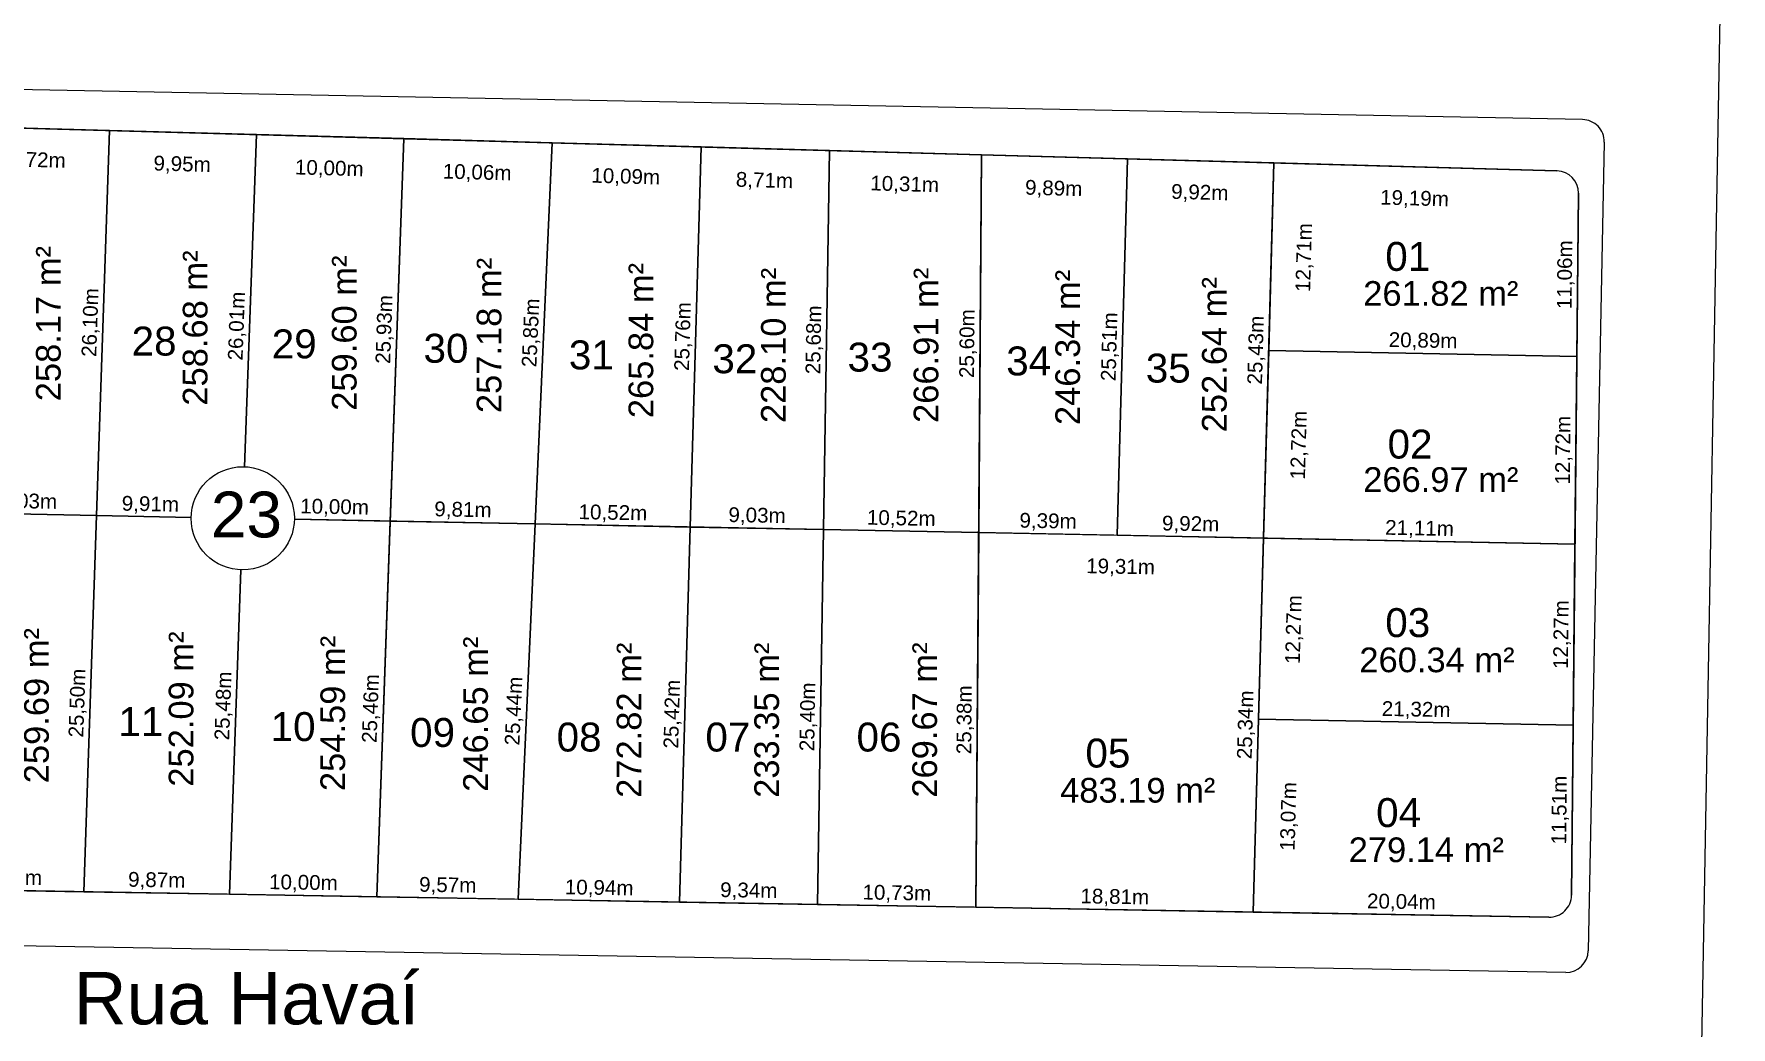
# Model space of a CAD drawing. Header units: metres. Extents: x 3808 to 8215, y 2374 to 6187.
# Drawn here: x 5308.2 to 5423.2, y 5233.5 to 5300.8 of the extents above; entities that cross this region are included whole.
import ezdxf
from ezdxf.enums import TextEntityAlignment as Align

# ---------------------------------------------------------------- set-up
doc = ezdxf.new("R2010")
doc.units = ezdxf.units.M
doc.linetypes.add('CONTINUO', pattern=[0])
for name, color, linetype in [('Areas Lotes', 1, 'Continuous'), ('Calçada', 8, 'Continuous'), ('COTAS', 7, 'Continuous'), ('Lote', 7, 'Continuous'), ('Nome das Ruas', 7, 'Continuous'), ('Nº Lote', 7, 'Continuous'), ('Nº. quadra', 7, 'Continuous'), ('q', 9, 'CONTINUO'), ('quadras', 7, 'Continuous')]:
    doc.layers.add(name, color=color, linetype=linetype)
doc.styles.add('Arial', font='arial.ttf')
doc.dimstyles.new('Copy(2) of ISO-25', dxfattribs={"dimtxt": 1, "dimasz": 2.5, "dimexe": 1.25, "dimexo": 0.625, "dimgap": 0.2, "dimtad": 1, "dimtoh": 1, "dimlfac": 1, "dimzin": 1, "dimtxsty": 'Arial', "dimblk": 'NONE', "dimcen": 0, "dimse1": 1, "dimse2": 1, "dimsd1": 1, "dimsd2": 1, "dimclrt": 256, "dimaunit": 1, "dimadec": 3, "dimazin": 0, "dimtfac": 1, "dimtmove": 0, "dimatfit": 3, "dimldrblk": 'NONE', "dimfxl": 1, "dimtolj": 1, "dimtzin": 0, "dimarcsym": 0})

# ---------------------------------------------------------------- blocks, each defined once
blk = doc.blocks.new('*D5734')
at = {"layer": 'Defpoints', "color": 0, "linetype": 'Continuous', "transparency": 16777216}
for p in [(5390.87, 5241.31), (5390.87, 5241.31), (5410.91, 5240.96)]:
    blk.add_point(p, dxfattribs=at)
at = {"layer": 'COTAS', "linetype": 'Continuous', "lineweight": 5, "transparency": 16777216, "insert": (5400.91, 5241.93), "char_height": 1, "attachment_point": 5, "rotation": 359.0036, "style": 'Arial'}
blk.add_mtext('\\A1;20,04m', dxfattribs=at)
blk = doc.blocks.new('_None')
blk = doc.blocks.new('*D5735')
at = {"layer": 'Defpoints', "color": 0, "linetype": 'Continuous', "transparency": 16777216}
for p in [(5372.07, 5241.64), (5372.07, 5241.64), (5390.87, 5241.31)]:
    blk.add_point(p, dxfattribs=at)
at = {"layer": 'COTAS', "linetype": 'Continuous', "lineweight": 5, "transparency": 16777216, "insert": (5381.49, 5242.27), "char_height": 1, "attachment_point": 5, "rotation": 359.0036, "style": 'Arial'}
blk.add_mtext('\\A1;18,81m', dxfattribs=at)
blk = doc.blocks.new('*D5736')
at = {"layer": 'Defpoints', "color": 0, "linetype": 'Continuous', "transparency": 16777216}
for p in [(5361.34, 5241.82), (5361.34, 5241.82), (5372.07, 5241.64)]:
    blk.add_point(p, dxfattribs=at)
at = {"layer": 'COTAS', "linetype": 'Continuous', "lineweight": 5, "transparency": 16777216, "insert": (5366.72, 5242.53), "char_height": 1, "attachment_point": 5, "rotation": 359.0036, "style": 'Arial'}
blk.add_mtext('\\A1;10,73m', dxfattribs=at)
blk = doc.blocks.new('*D5737')
at = {"layer": 'Defpoints', "color": 0, "linetype": 'Continuous', "transparency": 16777216}
for p in [(5352, 5241.98), (5352, 5241.98), (5361.34, 5241.82)]:
    blk.add_point(p, dxfattribs=at)
at = {"layer": 'COTAS', "linetype": 'Continuous', "lineweight": 5, "transparency": 16777216, "insert": (5356.69, 5242.7), "char_height": 1, "attachment_point": 5, "rotation": 359.0036, "style": 'Arial'}
blk.add_mtext('\\A1;9,34m', dxfattribs=at)
blk = doc.blocks.new('*D5738')
at = {"layer": 'Defpoints', "color": 0, "linetype": 'Continuous', "transparency": 16777216}
for p in [(5341.06, 5242.17), (5341.06, 5242.17), (5352, 5241.98)]:
    blk.add_point(p, dxfattribs=at)
at = {"layer": 'COTAS', "linetype": 'Continuous', "lineweight": 5, "transparency": 16777216, "insert": (5346.55, 5242.88), "char_height": 1, "attachment_point": 5, "rotation": 359.0036, "style": 'Arial'}
blk.add_mtext('\\A1;10,94m', dxfattribs=at)
blk = doc.blocks.new('*D5739')
at = {"layer": 'Defpoints', "color": 0, "linetype": 'Continuous', "transparency": 16777216}
for p in [(5331.49, 5242.34), (5331.49, 5242.17), (5341.06, 5242.17)]:
    blk.add_point(p, dxfattribs=at)
at = {"layer": 'COTAS', "linetype": 'Continuous', "lineweight": 5, "transparency": 16777216, "insert": (5336.29, 5243.06), "char_height": 1, "attachment_point": 5, "rotation": 359.0036, "style": 'Arial'}
blk.add_mtext('\\A1;9,57m', dxfattribs=at)
blk = doc.blocks.new('*D5740')
at = {"layer": 'Defpoints', "color": 0, "linetype": 'Continuous', "transparency": 16777216}
for p in [(5321.5, 5242.51), (5321.5, 5242.51), (5331.49, 5242.17)]:
    blk.add_point(p, dxfattribs=at)
at = {"layer": 'COTAS', "linetype": 'Continuous', "lineweight": 5, "transparency": 16777216, "insert": (5326.51, 5243.23), "char_height": 1, "attachment_point": 5, "rotation": 359.0036, "style": 'Arial'}
blk.add_mtext('\\A1;10,00m', dxfattribs=at)
blk = doc.blocks.new('*D5741')
at = {"layer": 'Defpoints', "color": 0, "linetype": 'Continuous', "transparency": 16777216}
for p in [(5311.62, 5242.69), (5311.62, 5242.69), (5321.5, 5242.51)]:
    blk.add_point(p, dxfattribs=at)
at = {"layer": 'COTAS', "linetype": 'Continuous', "lineweight": 5, "transparency": 16777216, "insert": (5316.57, 5243.4), "char_height": 1, "attachment_point": 5, "rotation": 359.0036, "style": 'Arial'}
blk.add_mtext('\\A1;9,87m', dxfattribs=at)
blk = doc.blocks.new('*D5742')
at = {"layer": 'Defpoints', "color": 0, "linetype": 'Continuous', "transparency": 16777216}
for p in [(5301.29, 5242.87), (5301.29, 5242.87), (5311.62, 5242.69)]:
    blk.add_point(p, dxfattribs=at)
at = {"layer": 'COTAS', "linetype": 'Continuous', "lineweight": 5, "transparency": 16777216, "insert": (5306.47, 5243.58), "char_height": 1, "attachment_point": 5, "rotation": 359.0036, "style": 'Arial'}
blk.add_mtext('\\A1;10,33m', dxfattribs=at)
blk = doc.blocks.new('*D5759')
at = {"layer": 'Defpoints', "color": 0, "linetype": 'Continuous', "transparency": 16777216}
for p in [(5303.66, 5294.52), (5313.38, 5294.25), (5313.3, 5291.24)]:
    blk.add_point(p, dxfattribs=at)
at = {"layer": 'COTAS', "linetype": 'Continuous', "lineweight": 5, "transparency": 16777216, "insert": (5308.46, 5292.18), "char_height": 1, "attachment_point": 5, "rotation": 358.4051, "style": 'Arial'}
blk.add_mtext('\\A1;9,72m', dxfattribs=at)
blk = doc.blocks.new('*D5760')
at = {"layer": 'Defpoints', "color": 0, "linetype": 'Continuous', "transparency": 16777216}
for p in [(5313.38, 5294.25), (5323.32, 5293.97), (5323.24, 5290.96)]:
    blk.add_point(p, dxfattribs=at)
at = {"layer": 'COTAS', "linetype": 'Continuous', "lineweight": 5, "transparency": 16777216, "insert": (5318.29, 5291.9), "char_height": 1, "attachment_point": 5, "rotation": 358.4051, "style": 'Arial'}
blk.add_mtext('\\A1;9,95m', dxfattribs=at)
blk = doc.blocks.new('*D5761')
at = {"layer": 'Defpoints', "color": 0, "linetype": 'Continuous', "transparency": 16777216}
for p in [(5323.32, 5293.97), (5333.32, 5293.7), (5333.24, 5290.68)]:
    blk.add_point(p, dxfattribs=at)
at = {"layer": 'COTAS', "linetype": 'Continuous', "lineweight": 5, "transparency": 16777216, "insert": (5328.26, 5291.62), "char_height": 1, "attachment_point": 5, "rotation": 358.4051, "style": 'Arial'}
blk.add_mtext('\\A1;10,00m', dxfattribs=at)
blk = doc.blocks.new('*D5762')
at = {"layer": 'Defpoints', "color": 0, "linetype": 'Continuous', "transparency": 16777216}
for p in [(5333.32, 5293.7), (5343.37, 5293.42), (5343.29, 5290.4)]:
    blk.add_point(p, dxfattribs=at)
at = {"layer": 'COTAS', "linetype": 'Continuous', "lineweight": 5, "transparency": 16777216, "insert": (5338.28, 5291.34), "char_height": 1, "attachment_point": 5, "rotation": 358.4051, "style": 'Arial'}
blk.add_mtext('\\A1;10,06m', dxfattribs=at)
blk = doc.blocks.new('*D5763')
at = {"layer": 'Defpoints', "color": 0, "linetype": 'Continuous', "transparency": 16777216}
for p in [(5343.37, 5293.42), (5353.46, 5293.2), (5353.37, 5290.12)]:
    blk.add_point(p, dxfattribs=at)
at = {"layer": 'COTAS', "linetype": 'Continuous', "lineweight": 5, "transparency": 16777216, "insert": (5348.35, 5291.06), "char_height": 1, "attachment_point": 5, "rotation": 358.4051, "style": 'Arial'}
blk.add_mtext('\\A1;10,09m', dxfattribs=at)
blk = doc.blocks.new('*D5764')
at = {"layer": 'Defpoints', "color": 0, "linetype": 'Continuous', "transparency": 16777216}
for p in [(5353.46, 5293.2), (5362.16, 5292.89), (5362.08, 5289.88)]:
    blk.add_point(p, dxfattribs=at)
at = {"layer": 'COTAS', "linetype": 'Continuous', "lineweight": 5, "transparency": 16777216, "insert": (5357.75, 5290.8), "char_height": 1, "attachment_point": 5, "rotation": 358.4051, "style": 'Arial'}
blk.add_mtext('\\A1;8,71m', dxfattribs=at)
blk = doc.blocks.new('*D5765')
at = {"layer": 'Defpoints', "color": 0, "linetype": 'Continuous', "transparency": 16777216}
for p in [(5362.16, 5292.89), (5372.46, 5292.61), (5372.38, 5289.59)]:
    blk.add_point(p, dxfattribs=at)
at = {"layer": 'COTAS', "linetype": 'Continuous', "lineweight": 5, "transparency": 16777216, "insert": (5367.25, 5290.54), "char_height": 1, "attachment_point": 5, "rotation": 358.4051, "style": 'Arial'}
blk.add_mtext('\\A1;10,31m', dxfattribs=at)
blk = doc.blocks.new('*D5766')
at = {"layer": 'Defpoints', "color": 0, "linetype": 'Continuous', "transparency": 16777216}
for p in [(5372.46, 5292.61), (5382.35, 5292.33), (5382.27, 5289.32)]:
    blk.add_point(p, dxfattribs=at)
at = {"layer": 'COTAS', "linetype": 'Continuous', "lineweight": 5, "transparency": 16777216, "insert": (5377.35, 5290.26), "char_height": 1, "attachment_point": 5, "rotation": 358.4051, "style": 'Arial'}
blk.add_mtext('\\A1;9,89m', dxfattribs=at)
blk = doc.blocks.new('*D5767')
at = {"layer": 'Defpoints', "color": 0, "linetype": 'Continuous', "transparency": 16777216}
for p in [(5382.35, 5292.33), (5392.27, 5292.05), (5392.19, 5289.04)]:
    blk.add_point(p, dxfattribs=at)
at = {"layer": 'COTAS', "linetype": 'Continuous', "lineweight": 5, "transparency": 16777216, "insert": (5387.25, 5289.98), "char_height": 1, "attachment_point": 5, "rotation": 358.4051, "style": 'Arial'}
blk.add_mtext('\\A1;9,92m', dxfattribs=at)
blk = doc.blocks.new('*D5768')
at = {"layer": 'Defpoints', "color": 0, "linetype": 'Continuous', "transparency": 16777216}
for p in [(5392.27, 5292.05), (5411.45, 5291.52), (5411.37, 5288.51)]:
    blk.add_point(p, dxfattribs=at)
at = {"layer": 'COTAS', "linetype": 'Continuous', "lineweight": 5, "transparency": 16777216, "insert": (5401.8, 5289.58), "char_height": 1, "attachment_point": 5, "rotation": 358.4051, "style": 'Arial'}
blk.add_mtext('\\A1;19,19m', dxfattribs=at)
blk = doc.blocks.new('*D5769')
at = {"layer": 'Defpoints', "color": 0, "linetype": 'Continuous', "transparency": 16777216}
for p in [(5391.92, 5279.35), (5391.92, 5279.35), (5412.8, 5278.94)]:
    blk.add_point(p, dxfattribs=at)
at = {"layer": 'COTAS', "linetype": 'Continuous', "lineweight": 5, "transparency": 16777216, "insert": (5402.38, 5279.95), "char_height": 1, "attachment_point": 5, "rotation": 358.8894, "style": 'Arial'}
blk.add_mtext('\\A1;20,89m', dxfattribs=at)
blk = doc.blocks.new('*D5770')
at = {"layer": 'Defpoints', "color": 0, "linetype": 'Continuous', "transparency": 16777216}
for p in [(5391.57, 5266.64), (5391.57, 5266.64), (5412.67, 5266.23)]:
    blk.add_point(p, dxfattribs=at)
at = {"layer": 'COTAS', "linetype": 'Continuous', "lineweight": 5, "transparency": 16777216, "insert": (5402.14, 5267.23), "char_height": 1, "attachment_point": 5, "rotation": 358.8894, "style": 'Arial'}
blk.add_mtext('\\A1;21,11m', dxfattribs=at)
blk = doc.blocks.new('*D5771')
at = {"layer": 'Defpoints', "color": 0, "linetype": 'Continuous', "transparency": 16777216}
for p in [(5391.23, 5254.37), (5412.55, 5253.96), (5412.55, 5253.96)]:
    blk.add_point(p, dxfattribs=at)
at = {"layer": 'COTAS', "linetype": 'Continuous', "lineweight": 5, "transparency": 16777216, "insert": (5401.91, 5254.96), "char_height": 1, "attachment_point": 5, "rotation": 358.8894, "style": 'Arial'}
blk.add_mtext('\\A1;21,32m', dxfattribs=at)
blk = doc.blocks.new('*D5772')
at = {"layer": 'Defpoints', "color": 0, "linetype": 'Continuous', "transparency": 16777216}
for p in [(5412.55, 5253.96), (5412.55, 5253.96), (5412.44, 5242.44)]:
    blk.add_point(p, dxfattribs=at)
at = {"layer": 'COTAS', "linetype": 'Continuous', "lineweight": 5, "transparency": 16777216, "insert": (5411.69, 5248.21), "char_height": 1, "attachment_point": 5, "rotation": 89.4255, "style": 'Arial'}
blk.add_mtext('\\A1;11,51m', dxfattribs=at)
blk = doc.blocks.new('*D5773')
at = {"layer": 'Defpoints', "color": 0, "linetype": 'Continuous', "transparency": 16777216}
for p in [(5412.67, 5266.23), (5412.67, 5266.23), (5412.55, 5253.96)]:
    blk.add_point(p, dxfattribs=at)
at = {"layer": 'COTAS', "linetype": 'Continuous', "lineweight": 5, "transparency": 16777216, "insert": (5411.81, 5260.1), "char_height": 1, "attachment_point": 5, "rotation": 89.4255, "style": 'Arial'}
blk.add_mtext('\\A1;12,27m', dxfattribs=at)
blk = doc.blocks.new('*D5774')
at = {"layer": 'Defpoints', "color": 0, "linetype": 'Continuous', "transparency": 16777216}
for p in [(5412.8, 5278.94), (5412.8, 5278.94), (5412.67, 5266.23)]:
    blk.add_point(p, dxfattribs=at)
at = {"layer": 'COTAS', "linetype": 'Continuous', "lineweight": 5, "transparency": 16777216, "insert": (5411.94, 5272.59), "char_height": 1, "attachment_point": 5, "rotation": 89.4255, "style": 'Arial'}
blk.add_mtext('\\A1;12,72m', dxfattribs=at)
blk = doc.blocks.new('*D5775')
at = {"layer": 'Defpoints', "color": 0, "linetype": 'Continuous', "transparency": 16777216}
for p in [(5412.91, 5290.01), (5412.91, 5290.01), (5412.8, 5278.94)]:
    blk.add_point(p, dxfattribs=at)
at = {"layer": 'COTAS', "linetype": 'Continuous', "lineweight": 5, "transparency": 16777216, "insert": (5412.06, 5284.48), "char_height": 1, "attachment_point": 5, "rotation": 89.4255, "style": 'Arial'}
blk.add_mtext('\\A1;11,06m', dxfattribs=at)
blk = doc.blocks.new('*D5776')
at = {"layer": 'Defpoints', "color": 0, "linetype": 'Continuous', "transparency": 16777216}
for p in [(5391.23, 5254.37), (5394.31, 5254.28), (5390.87, 5241.31)]:
    blk.add_point(p, dxfattribs=at)
at = {"layer": 'COTAS', "linetype": 'Continuous', "lineweight": 5, "transparency": 16777216, "insert": (5393.33, 5247.78), "char_height": 1, "attachment_point": 5, "rotation": 88.4236, "style": 'Arial'}
blk.add_mtext('\\A1;13,07m', dxfattribs=at)
blk = doc.blocks.new('*D5777')
at = {"layer": 'Defpoints', "color": 0, "linetype": 'Continuous', "transparency": 16777216}
for p in [(5391.57, 5266.64), (5394.65, 5266.55), (5391.23, 5254.37)]:
    blk.add_point(p, dxfattribs=at)
at = {"layer": 'COTAS', "linetype": 'Continuous', "lineweight": 5, "transparency": 16777216, "insert": (5393.68, 5260.44), "char_height": 1, "attachment_point": 5, "rotation": 88.4236, "style": 'Arial'}
blk.add_mtext('\\A1;12,27m', dxfattribs=at)
blk = doc.blocks.new('*D5778')
at = {"layer": 'Defpoints', "color": 0, "linetype": 'Continuous', "transparency": 16777216}
for p in [(5391.92, 5279.35), (5395, 5279.26), (5391.57, 5266.64)]:
    blk.add_point(p, dxfattribs=at)
at = {"layer": 'COTAS', "linetype": 'Continuous', "lineweight": 5, "transparency": 16777216, "insert": (5394.03, 5272.93), "char_height": 1, "attachment_point": 5, "rotation": 88.4236, "style": 'Arial'}
blk.add_mtext('\\A1;12,72m', dxfattribs=at)
blk = doc.blocks.new('*D5779')
at = {"layer": 'Defpoints', "color": 0, "linetype": 'Continuous', "transparency": 16777216}
for p in [(5392.27, 5292.05), (5395.35, 5291.97), (5391.92, 5279.35)]:
    blk.add_point(p, dxfattribs=at)
at = {"layer": 'COTAS', "linetype": 'Continuous', "lineweight": 5, "transparency": 16777216, "insert": (5394.38, 5285.64), "char_height": 1, "attachment_point": 5, "rotation": 88.4236, "style": 'Arial'}
blk.add_mtext('\\A1;12,71m', dxfattribs=at)
blk = doc.blocks.new('*D5780')
at = {"layer": 'Defpoints', "color": 0, "linetype": 'Continuous', "transparency": 16777216}
for p in [(5381.65, 5266.83), (5381.65, 5266.83), (5391.57, 5266.64)]:
    blk.add_point(p, dxfattribs=at)
at = {"layer": 'COTAS', "linetype": 'Continuous', "lineweight": 5, "transparency": 16777216, "insert": (5386.63, 5267.53), "char_height": 1, "attachment_point": 5, "rotation": 358.8894, "style": 'Arial'}
blk.add_mtext('\\A1;9,92m', dxfattribs=at)
blk = doc.blocks.new('*D5781')
at = {"layer": 'Defpoints', "color": 0, "linetype": 'Continuous', "transparency": 16777216}
for p in [(5372.27, 5267.01), (5372.27, 5267.01), (5381.65, 5266.83)]:
    blk.add_point(p, dxfattribs=at)
at = {"layer": 'COTAS', "linetype": 'Continuous', "lineweight": 5, "transparency": 16777216, "insert": (5376.97, 5267.72), "char_height": 1, "attachment_point": 5, "rotation": 358.8894, "style": 'Arial'}
blk.add_mtext('\\A1;9,39m', dxfattribs=at)
blk = doc.blocks.new('*D5782')
at = {"layer": 'Defpoints', "color": 0, "linetype": 'Continuous', "transparency": 16777216}
for p in [(5361.75, 5267.21), (5361.75, 5267.21), (5372.27, 5267.01)]:
    blk.add_point(p, dxfattribs=at)
at = {"layer": 'COTAS', "linetype": 'Continuous', "lineweight": 5, "transparency": 16777216, "insert": (5367.02, 5267.91), "char_height": 1, "attachment_point": 5, "rotation": 358.8894, "style": 'Arial'}
blk.add_mtext('\\A1;10,52m', dxfattribs=at)
blk = doc.blocks.new('*D5783')
at = {"layer": 'Defpoints', "color": 0, "linetype": 'Continuous', "transparency": 16777216}
for p in [(5352.72, 5267.39), (5352.72, 5267.39), (5361.75, 5267.21)]:
    blk.add_point(p, dxfattribs=at)
at = {"layer": 'COTAS', "linetype": 'Continuous', "lineweight": 5, "transparency": 16777216, "insert": (5357.25, 5268.1), "char_height": 1, "attachment_point": 5, "rotation": 358.8894, "style": 'Arial'}
blk.add_mtext('\\A1;9,03m', dxfattribs=at)
blk = doc.blocks.new('*D5784')
at = {"layer": 'Defpoints', "color": 0, "linetype": 'Continuous', "transparency": 16777216}
for p in [(5342.21, 5267.59), (5342.21, 5267.59), (5352.72, 5267.39)]:
    blk.add_point(p, dxfattribs=at)
at = {"layer": 'COTAS', "linetype": 'Continuous', "lineweight": 5, "transparency": 16777216, "insert": (5347.48, 5268.29), "char_height": 1, "attachment_point": 5, "rotation": 358.8894, "style": 'Arial'}
blk.add_mtext('\\A1;10,52m', dxfattribs=at)
blk = doc.blocks.new('*D5785')
at = {"layer": 'Defpoints', "color": 0, "linetype": 'Continuous', "transparency": 16777216}
for p in [(5332.4, 5267.78), (5332.4, 5267.78), (5342.21, 5267.59)]:
    blk.add_point(p, dxfattribs=at)
at = {"layer": 'COTAS', "linetype": 'Continuous', "lineweight": 5, "transparency": 16777216, "insert": (5337.32, 5268.49), "char_height": 1, "attachment_point": 5, "rotation": 358.8894, "style": 'Arial'}
blk.add_mtext('\\A1;9,81m', dxfattribs=at)
blk = doc.blocks.new('*D5786')
at = {"layer": 'Defpoints', "color": 0, "linetype": 'Continuous', "transparency": 16777216}
for p in [(5323.61, 5267.98), (5323.61, 5267.98), (5333.61, 5267.78)]:
    blk.add_point(p, dxfattribs=at)
at = {"layer": 'COTAS', "linetype": 'Continuous', "lineweight": 5, "transparency": 16777216, "insert": (5328.62, 5268.68), "char_height": 1, "attachment_point": 5, "rotation": 358.8894, "style": 'Arial'}
blk.add_mtext('\\A1;10,00m', dxfattribs=at)
blk = doc.blocks.new('*D5787')
at = {"layer": 'Defpoints', "color": 0, "linetype": 'Continuous', "transparency": 16777216}
for p in [(5311.17, 5268.17), (5311.17, 5268.17), (5321.08, 5267.98)]:
    blk.add_point(p, dxfattribs=at)
at = {"layer": 'COTAS', "linetype": 'Continuous', "lineweight": 5, "transparency": 16777216, "insert": (5316.14, 5268.87), "char_height": 1, "attachment_point": 5, "rotation": 358.8894, "style": 'Arial'}
blk.add_mtext('\\A1;9,91m', dxfattribs=at)
blk = doc.blocks.new('*D5788')
at = {"layer": 'Defpoints', "color": 0, "linetype": 'Continuous', "transparency": 16777216}
for p in [(5302.46, 5268.36), (5302.46, 5268.36), (5312.49, 5268.17)]:
    blk.add_point(p, dxfattribs=at)
at = {"layer": 'COTAS', "linetype": 'Continuous', "lineweight": 5, "transparency": 16777216, "insert": (5307.49, 5269.07), "char_height": 1, "attachment_point": 5, "rotation": 358.8894, "style": 'Arial'}
blk.add_mtext('\\A1;10,03m', dxfattribs=at)
blk = doc.blocks.new('*D5803')
at = {"layer": 'Defpoints', "color": 0, "linetype": 'Continuous', "transparency": 16777216}
for p in [(5313.38, 5294.25), (5312.49, 5268.17), (5312.49, 5268.17)]:
    blk.add_point(p, dxfattribs=at)
at = {"layer": 'COTAS', "linetype": 'Continuous', "lineweight": 5, "transparency": 16777216, "insert": (5312.14, 5281.24), "char_height": 1, "attachment_point": 5, "rotation": 88.05, "style": 'Arial'}
blk.add_mtext('\\A1;26,10m', dxfattribs=at)
blk = doc.blocks.new('*D5804')
at = {"layer": 'Defpoints', "color": 0, "linetype": 'Continuous', "transparency": 16777216}
for p in [(5323.32, 5293.97), (5322.4, 5267.98), (5322.4, 5267.98)]:
    blk.add_point(p, dxfattribs=at)
at = {"layer": 'COTAS', "linetype": 'Continuous', "lineweight": 5, "transparency": 16777216, "insert": (5322.06, 5281), "char_height": 1, "attachment_point": 5, "rotation": 87.9656, "style": 'Arial'}
blk.add_mtext('\\A1;26,01m', dxfattribs=at)
blk = doc.blocks.new('*D5805')
at = {"layer": 'Defpoints', "color": 0, "linetype": 'Continuous', "transparency": 16777216}
for p in [(5333.32, 5293.7), (5332.4, 5267.78), (5332.4, 5267.78)]:
    blk.add_point(p, dxfattribs=at)
at = {"layer": 'COTAS', "linetype": 'Continuous', "lineweight": 5, "transparency": 16777216, "insert": (5332.06, 5280.77), "char_height": 1, "attachment_point": 5, "rotation": 87.9656, "style": 'Arial'}
blk.add_mtext('\\A1;25,93m', dxfattribs=at)
blk = doc.blocks.new('*D5806')
at = {"layer": 'Defpoints', "color": 0, "linetype": 'Continuous', "transparency": 16777216}
for p in [(5343.37, 5293.42), (5342.21, 5267.59), (5342.21, 5267.59)]:
    blk.add_point(p, dxfattribs=at)
at = {"layer": 'COTAS', "linetype": 'Continuous', "lineweight": 5, "transparency": 16777216, "insert": (5341.99, 5280.54), "char_height": 1, "attachment_point": 5, "rotation": 87.4231, "style": 'Arial'}
blk.add_mtext('\\A1;25,85m', dxfattribs=at)
blk = doc.blocks.new('*D5807')
at = {"layer": 'Defpoints', "color": 0, "linetype": 'Continuous', "transparency": 16777216}
for p in [(5353.46, 5293.14), (5352.72, 5267.39), (5352.72, 5267.39)]:
    blk.add_point(p, dxfattribs=at)
at = {"layer": 'COTAS', "linetype": 'Continuous', "lineweight": 5, "transparency": 16777216, "insert": (5352.29, 5280.29), "char_height": 1, "attachment_point": 5, "rotation": 88.3738, "style": 'Arial'}
blk.add_mtext('\\A1;25,76m', dxfattribs=at)
blk = doc.blocks.new('*D5808')
at = {"layer": 'Defpoints', "color": 0, "linetype": 'Continuous', "transparency": 16777216}
for p in [(5362.16, 5292.89), (5361.75, 5267.21), (5361.75, 5267.21)]:
    blk.add_point(p, dxfattribs=at)
at = {"layer": 'COTAS', "linetype": 'Continuous', "lineweight": 5, "transparency": 16777216, "insert": (5361.16, 5280.07), "char_height": 1, "attachment_point": 5, "rotation": 89.0812, "style": 'Arial'}
blk.add_mtext('\\A1;25,68m', dxfattribs=at)
blk = doc.blocks.new('*D5816')
at = {"layer": 'Defpoints', "color": 0, "linetype": 'Continuous', "transparency": 16777216}
for p in [(5312.49, 5268.17), (5311.62, 5242.69), (5311.62, 5242.69)]:
    blk.add_point(p, dxfattribs=at)
at = {"layer": 'COTAS', "linetype": 'Continuous', "lineweight": 5, "transparency": 16777216, "insert": (5311.26, 5255.46), "char_height": 1, "attachment_point": 5, "rotation": 88.05, "style": 'Arial'}
blk.add_mtext('\\A1;25,50m', dxfattribs=at)
blk = doc.blocks.new('*D5817')
at = {"layer": 'Defpoints', "color": 0, "linetype": 'Continuous', "transparency": 16777216}
for p in [(5322.4, 5267.98), (5321.5, 5242.51), (5321.5, 5242.51)]:
    blk.add_point(p, dxfattribs=at)
at = {"layer": 'COTAS', "linetype": 'Continuous', "lineweight": 5, "transparency": 16777216, "insert": (5321.15, 5255.27), "char_height": 1, "attachment_point": 5, "rotation": 87.9656, "style": 'Arial'}
blk.add_mtext('\\A1;25,48m', dxfattribs=at)
blk = doc.blocks.new('*D5818')
at = {"layer": 'Defpoints', "color": 0, "linetype": 'Continuous', "transparency": 16777216}
for p in [(5332.4, 5267.78), (5331.49, 5242.34), (5331.49, 5242.34)]:
    blk.add_point(p, dxfattribs=at)
at = {"layer": 'COTAS', "linetype": 'Continuous', "lineweight": 5, "transparency": 16777216, "insert": (5331.14, 5255.09), "char_height": 1, "attachment_point": 5, "rotation": 87.9656, "style": 'Arial'}
blk.add_mtext('\\A1;25,46m', dxfattribs=at)
blk = doc.blocks.new('*D5819')
at = {"layer": 'Defpoints', "color": 0, "linetype": 'Continuous', "transparency": 16777216}
for p in [(5342.21, 5267.59), (5341.06, 5242.17), (5341.06, 5242.17)]:
    blk.add_point(p, dxfattribs=at)
at = {"layer": 'COTAS', "linetype": 'Continuous', "lineweight": 5, "transparency": 16777216, "insert": (5340.84, 5254.92), "char_height": 1, "attachment_point": 5, "rotation": 87.4231, "style": 'Arial'}
blk.add_mtext('\\A1;25,44m', dxfattribs=at)
blk = doc.blocks.new('*D5820')
at = {"layer": 'Defpoints', "color": 0, "linetype": 'Continuous', "transparency": 16777216}
for p in [(5352.72, 5267.39), (5352, 5241.98), (5352, 5241.98)]:
    blk.add_point(p, dxfattribs=at)
at = {"layer": 'COTAS', "linetype": 'Continuous', "lineweight": 5, "transparency": 16777216, "insert": (5351.56, 5254.71), "char_height": 1, "attachment_point": 5, "rotation": 88.3738, "style": 'Arial'}
blk.add_mtext('\\A1;25,42m', dxfattribs=at)
blk = doc.blocks.new('*D5821')
at = {"layer": 'Defpoints', "color": 0, "linetype": 'Continuous', "transparency": 16777216}
for p in [(5361.75, 5267.21), (5361.34, 5241.82), (5361.34, 5241.82)]:
    blk.add_point(p, dxfattribs=at)
at = {"layer": 'COTAS', "linetype": 'Continuous', "lineweight": 5, "transparency": 16777216, "insert": (5360.75, 5254.53), "char_height": 1, "attachment_point": 5, "rotation": 89.0812, "style": 'Arial'}
blk.add_mtext('\\A1;25,40m', dxfattribs=at)
blk = doc.blocks.new('*D5822')
at = {"layer": 'Defpoints', "color": 0, "linetype": 'Continuous', "transparency": 16777216}
for p in [(5372.27, 5267.01), (5372.07, 5241.64), (5372.07, 5241.64)]:
    blk.add_point(p, dxfattribs=at)
at = {"layer": 'COTAS', "linetype": 'Continuous', "lineweight": 5, "transparency": 16777216, "insert": (5371.37, 5254.33), "char_height": 1, "attachment_point": 5, "rotation": 89.5583, "style": 'Arial'}
blk.add_mtext('\\A1;25,38m', dxfattribs=at)
blk = doc.blocks.new('*D5823')
at = {"layer": 'Defpoints', "color": 0, "linetype": 'Continuous', "transparency": 16777216}
for p in [(5372.46, 5292.61), (5372.46, 5292.61), (5372.27, 5267.01)]:
    blk.add_point(p, dxfattribs=at)
at = {"layer": 'COTAS', "linetype": 'Continuous', "lineweight": 5, "transparency": 16777216, "insert": (5371.56, 5279.81), "char_height": 1, "attachment_point": 5, "rotation": 89.5583, "style": 'Arial'}
blk.add_mtext('\\A1;25,60m', dxfattribs=at)
blk = doc.blocks.new('*D5824')
at = {"layer": 'Defpoints', "color": 0, "linetype": 'Continuous', "transparency": 16777216}
for p in [(5382.35, 5292.33), (5382.35, 5292.33), (5381.65, 5266.83)]:
    blk.add_point(p, dxfattribs=at)
at = {"layer": 'COTAS', "linetype": 'Continuous', "lineweight": 5, "transparency": 16777216, "insert": (5381.2, 5279.6), "char_height": 1, "attachment_point": 5, "rotation": 88.4236, "style": 'Arial'}
blk.add_mtext('\\A1;25,51m', dxfattribs=at)
blk = doc.blocks.new('*D5825')
at = {"layer": 'Defpoints', "color": 0, "linetype": 'Continuous', "transparency": 16777216}
for p in [(5392.27, 5292.05), (5391.57, 5266.64), (5391.57, 5266.64)]:
    blk.add_point(p, dxfattribs=at)
at = {"layer": 'COTAS', "linetype": 'Continuous', "lineweight": 5, "transparency": 16777216, "insert": (5391.12, 5279.37), "char_height": 1, "attachment_point": 5, "rotation": 88.4236, "style": 'Arial'}
blk.add_mtext('\\A1;25,43m', dxfattribs=at)
blk = doc.blocks.new('*D5826')
at = {"layer": 'Defpoints', "color": 0, "linetype": 'Continuous', "transparency": 16777216}
for p in [(5391.57, 5266.64), (5391.57, 5266.64), (5390.87, 5241.31)]:
    blk.add_point(p, dxfattribs=at)
at = {"layer": 'COTAS', "linetype": 'Continuous', "lineweight": 5, "transparency": 16777216, "insert": (5390.42, 5253.99), "char_height": 1, "attachment_point": 5, "rotation": 88.4236, "style": 'Arial'}
blk.add_mtext('\\A1;25,34m', dxfattribs=at)
blk = doc.blocks.new('*D5827')
at = {"layer": 'Defpoints', "color": 0, "linetype": 'Continuous', "transparency": 16777216}
for p in [(5372.27, 5267.01), (5391.57, 5266.64), (5391.51, 5263.64)]:
    blk.add_point(p, dxfattribs=at)
at = {"layer": 'COTAS', "linetype": 'Continuous', "lineweight": 5, "transparency": 16777216, "insert": (5381.88, 5264.63), "char_height": 1, "attachment_point": 5, "rotation": 358.8894, "style": 'Arial'}
blk.add_mtext('\\A1;19,31m', dxfattribs=at)

msp = doc.modelspace()

# ---------------------------------------------------------------- linework, layer by layer
at = {"layer": 'Calçada', "linetype": 'Continuous', "lineweight": 5}
for p, q in [((5413.183, 5294.991), (5229.568, 5298.519)), ((5414.654, 5293.462), (5413.577, 5238.689)), ((5412.051, 5237.219), (5228.436, 5240.384))]:
    msp.add_line(p, q, dxfattribs=at)
for centre, start, end in [((5413.155, 5293.492), 358.87333, 88.89945), ((5412.077, 5238.719), 269.01241, 358.87333)]:
    msp.add_arc(centre, 1.5, start, end, dxfattribs=at)
at = {"layer": 'Lote', "lineweight": 5}
for p, q in [((5311.624, 5242.686), (5313.38, 5294.251)), ((5323.324, 5293.974), (5322.524, 5271.471)), ((5333.316, 5293.696), (5331.492, 5242.341)), ((5343.369, 5293.416), (5341.063, 5242.174)), ((5352.003, 5241.984), (5353.455, 5293.135)), ((5362.163, 5292.893), (5361.344, 5241.822)), ((5372.071, 5241.635), (5372.464, 5292.606)), ((5381.652, 5266.829), (5382.354, 5292.331)), ((5390.873, 5241.308), (5392.27, 5292.055)), ((5412.802, 5278.942), (5391.92, 5279.347)), ((5318.905, 5268.045), (5231.439, 5269.741)), ((5412.674, 5266.228), (5325.895, 5267.91)), ((5322.276, 5264.484), (5321.496, 5242.515)), ((5412.551, 5253.956), (5391.232, 5254.37))]:
    msp.add_line(p, q, dxfattribs=at)
at = {"layer": 'Lote', "linetype": 'Continuous', "lineweight": 5, "flags": 128}
for points in [[(5312.492, 5268.17), (5313.38, 5294.251), (5303.66, 5294.522), (5302.462, 5268.364)], [(5343.369, 5293.416), (5333.316, 5293.696), (5332.395, 5267.784), (5342.207, 5267.594)], [(5353.455, 5293.135), (5343.369, 5293.416), (5342.207, 5267.594), (5352.724, 5267.39)], [(5352.724, 5267.39), (5361.751, 5267.215), (5362.163, 5292.893), (5353.455, 5293.135)], [(5361.751, 5267.215), (5372.266, 5267.011), (5372.464, 5292.606), (5362.163, 5292.893)], [(5382.354, 5292.331), (5372.464, 5292.606), (5372.266, 5267.011), (5381.652, 5266.829)], [(5381.652, 5266.829), (5391.57, 5266.637), (5392.27, 5292.055), (5382.354, 5292.331)], [(5391.92, 5279.347), (5391.57, 5266.637), (5412.674, 5266.228), (5412.802, 5278.942)], [(5301.294, 5242.866), (5311.624, 5242.686), (5312.492, 5268.17), (5302.462, 5268.364)], [(5332.395, 5267.784), (5331.492, 5242.341), (5341.063, 5242.174), (5342.207, 5267.594)], [(5342.207, 5267.594), (5341.063, 5242.174), (5352.003, 5241.984), (5352.724, 5267.39)], [(5361.751, 5267.215), (5352.724, 5267.39), (5352.003, 5241.984), (5361.344, 5241.822)], [(5372.266, 5267.011), (5361.751, 5267.215), (5361.344, 5241.822), (5372.071, 5241.635)], [(5372.071, 5241.635), (5390.873, 5241.308), (5391.57, 5266.637), (5372.266, 5267.011)], [(5391.57, 5266.637), (5391.232, 5254.37), (5412.551, 5253.956), (5412.674, 5266.228)]]:
    msp.add_lwpolyline(points, close=True, dxfattribs=at)
for points in [[(5322.524, 5271.471), (5323.324, 5293.974), (5313.38, 5294.251), (5312.492, 5268.17), (5318.905, 5268.045)], [(5325.895, 5267.91), (5332.395, 5267.784), (5333.316, 5293.696), (5323.324, 5293.974), (5322.524, 5271.471)], [(5318.905, 5268.045), (5312.492, 5268.17), (5311.624, 5242.686), (5321.496, 5242.515), (5322.276, 5264.484)], [(5322.276, 5264.484), (5321.496, 5242.515), (5331.492, 5242.341), (5332.395, 5267.784), (5325.895, 5267.91)]]:
    msp.add_lwpolyline(points, dxfattribs=at)
for points in [[(5412.802, 5278.942), (5412.913, 5290.006, 0.409007), (5411.454, 5291.52), (5392.27, 5292.055), (5391.92, 5279.347)], [(5391.232, 5254.37), (5390.873, 5241.308), (5410.91, 5240.96, 0.4163716), (5412.436, 5242.444), (5412.551, 5253.956)]]:
    msp.add_lwpolyline(points, format="xyb", close=True, dxfattribs=at)
at = {"layer": 'Nº. quadra', "lineweight": 5}
msp.add_circle((5322.4, 5267.978), 3.496, dxfattribs=at)
at = {"layer": 'q', "lineweight": 5}
msp.add_line((5428.372, 5629.504), (5405.671, 4365.473), dxfattribs=at)
at = {"layer": 'quadras', "lineweight": 5}
for p, q in [((5233.432, 5296.477), (5411.454, 5291.52)), ((5412.913, 5290.006), (5412.436, 5242.444)), ((5410.91, 5240.96), (5232.481, 5244.063))]:
    msp.add_line(p, q, dxfattribs=at)
for centre, start, end in [((5411.413, 5290.021), 359.42546, 88.40507), ((5410.936, 5242.459), 269.00363, 359.42546)]:
    msp.add_arc(centre, 1.5, start, end, dxfattribs=at)

# ---------------------------------------------------------------- texts
at = {"layer": 'Areas Lotes', "lineweight": 5, "style": 'Arial'}
for s, p in [('258.17 m²', (5310.06, 5275.907)), ('258.68 m²', (5320.009, 5275.608)), ('259.60 m²', (5330.111, 5275.263)), ('257.18 m²', (5339.925, 5275.104)), ('265.84 m²', (5350.213, 5274.762)), ('228.10 m²', (5359.192, 5274.43)), ('266.91 m²', (5369.534, 5274.437)), ('246.34 m²', (5379.132, 5274.294)), ('252.64 m²', (5389.07, 5273.802)), ('259.69 m²', (5309.256, 5250.029)), ('252.09 m²', (5319.055, 5249.798)), ('254.59 m²', (5329.335, 5249.501)), ('246.65 m²', (5339.009, 5249.451)), ('272.82 m²', (5349.41, 5249.042)), ('233.35 m²', (5358.737, 5249.042)), ('269.67 m²', (5369.443, 5249.053))]:
    msp.add_text(s, height=1.6726, rotation=90, dxfattribs=at).set_placement(p)
at = {"layer": 'Areas Lotes', "linetype": 'Continuous', "lineweight": 5, "style": 'Arial'}
for s, p in [('261.82 m²', (5398.323, 5282.373)), ('266.97 m²', (5398.323, 5269.768)), ('260.34 m²', (5398.063, 5257.553)), ('483.19 m²', (5377.784, 5248.719)), ('279.14 m²', (5397.34, 5244.688))]:
    msp.add_text(s, height=1.6726, dxfattribs=at).set_placement(p)
at = {"layer": 'Nome das Ruas', "lineweight": 5, "style": 'Arial'}
msp.add_text('Rua Havaí', height=3.55, dxfattribs=at).set_placement((5310.946, 5233.699, 165.916))
at = {"layer": 'Nº Lote', "linetype": 'Continuous', "lineweight": 5, "style": 'Arial'}
for s, p in [('01', (5401.342, 5284.739)), ('28', (5316.39, 5279.003)), ('29', (5325.887, 5278.816)), ('30', (5336.17, 5278.517)), ('31', (5346.021, 5278.069)), ('32', (5355.743, 5277.807)), ('33', (5364.903, 5277.919)), ('34', (5375.656, 5277.658)), ('35', (5385.115, 5277.172)), ('02', (5401.497, 5272.026)), ('03', (5401.342, 5259.933)), ('11', (5315.491, 5253.227)), ('10', (5325.811, 5252.89)), ('09', (5335.262, 5252.491)), ('08', (5345.19, 5252.181)), ('07', (5355.272, 5252.181)), ('06', (5365.51, 5252.181)), ('05', (5381.022, 5251.096)), ('04', (5400.721, 5247.065))]:
    msp.add_text(s, height=1.96, dxfattribs=at).set_placement(p, align=Align.CENTER)
at = {"layer": 'Nº. quadra', "lineweight": 5, "style": 'Arial'}
msp.add_text('23', height=3.1039, dxfattribs=at).set_placement((5320.236, 5266.684))

# ---------------------------------------------------------------- dimensions: what is measured, and where the dimension line sits
at = {"layer": 'COTAS', "linetype": 'Continuous', "lineweight": 5}
for base, p1, p2, angle, picture, middle in [((5313.296, 5291.239), (5303.66, 5294.522), (5313.38, 5294.251), 178.40507, '*D5759', (5308.458, 5292.175)), ((5323.24, 5290.962), (5313.38, 5294.251), (5323.324, 5293.974), 178.40507, '*D5760', (5318.29, 5291.901)), ((5333.236, 5290.684), (5323.324, 5293.974), (5333.32, 5293.696), 178.40507, '*D5761', (5328.26, 5291.624)), ((5343.286, 5290.404), (5333.316, 5293.696), (5343.369, 5293.416), 178.40507, '*D5762', (5338.281, 5291.345)), ((5353.37, 5290.123), (5343.369, 5293.416), (5353.455, 5293.2), 178.40507, '*D5763', (5348.35, 5291.064)), ((5362.079, 5289.881), (5353.455, 5293.2), (5362.163, 5292.893), 178.40507, '*D5764', (5357.746, 5290.803)), ((5372.37976, 5289.5939), (5362.1626, 5292.89282), (5372.46362, 5292.606), 178.40507, '*D5765', (5367.25153, 5290.53795)), ((5382.27, 5289.319), (5372.464, 5292.606), (5382.354, 5292.331), 178.40507, '*D5766', (5377.347, 5290.257)), ((5392.186, 5289.042), (5382.354, 5292.331), (5392.27, 5292.055), 178.40507, '*D5767', (5387.25, 5289.981)), ((5395.351, 5291.97), (5391.92, 5279.347), (5392.27, 5292.055), 268.42363, '*D5779', (5394.375, 5285.638)), ((5411.371, 5288.508), (5392.27, 5292.055), (5411.454, 5291.52), 178.40507, '*D5768', (5401.8, 5289.576)), ((5412.913, 5290.006), (5412.802, 5278.942), (5412.913, 5290.006), 269.42546, '*D5775', (5412.056, 5284.482)), ((5395.0009, 5279.2623), (5391.5701, 5266.6367), (5391.9199, 5279.3471), 268.42363, '*D5778', (5394.0254, 5272.9291)), ((5412.8017, 5278.9423), (5412.6742, 5266.2276), (5412.8017, 5278.9423), 269.42546, '*D5774', (5411.937, 5272.5929)), ((5302.462, 5268.364), (5312.492, 5268.17), (5302.462, 5268.364), 358.88938, '*D5788', (5307.492, 5269.068)), ((5311.175, 5268.17), (5321.083, 5267.978), (5311.175, 5268.17), 358.88938, '*D5787', (5316.145, 5268.874)), ((5323.612, 5267.978), (5333.607, 5267.784), (5323.612, 5267.978), 358.88938, '*D5786', (5328.625, 5268.682)), ((5332.395, 5267.784), (5342.207, 5267.594), (5332.395, 5267.784), 358.88938, '*D5785', (5337.317, 5268.49)), ((5342.207, 5267.594), (5352.724, 5267.39), (5342.207, 5267.594), 358.88938, '*D5784', (5347.481, 5268.293)), ((5352.724, 5267.39), (5361.751, 5267.215), (5352.724, 5267.39), 358.88938, '*D5783', (5357.253, 5268.103)), ((5361.751, 5267.215), (5372.266, 5267.011), (5361.751, 5267.215), 358.88938, '*D5782', (5367.024, 5267.914)), ((5372.266, 5267.011), (5381.652, 5266.829), (5372.266, 5267.011), 358.88938, '*D5781', (5376.975, 5267.721)), ((5394.651, 5266.552), (5391.232, 5254.37), (5391.57, 5266.637), 268.42363, '*D5777', (5393.682, 5260.44)), ((5412.674, 5266.228), (5412.551, 5253.956), (5412.674, 5266.228), 269.42546, '*D5773', (5411.812, 5260.1)), ((5301.294, 5242.866), (5311.624, 5242.686), (5301.294, 5242.866), 359.00363, '*D5742', (5306.473, 5243.577)), ((5311.624, 5242.686), (5321.496, 5242.515), (5311.624, 5242.686), 359.00363, '*D5741', (5316.574, 5243.401)), ((5321.496, 5242.515), (5331.492, 5242.174), (5321.496, 5242.515), 359.00363, '*D5740', (5326.509, 5243.229)), ((5331.495, 5242.341), (5341.063, 5242.174), (5331.492, 5242.174), 359.00363, '*D5739', (5336.293, 5243.058)), ((5341.063, 5242.174), (5352.003, 5241.984), (5341.063, 5242.174), 359.00363, '*D5738', (5346.547, 5242.88)), ((5352.003, 5241.984), (5361.344, 5241.822), (5352.003, 5241.984), 359.00363, '*D5737', (5356.687, 5242.704)), ((5361.344, 5241.822), (5372.071, 5241.635), (5361.344, 5241.822), 359.00363, '*D5736', (5366.721, 5242.529)), ((5372.0707, 5241.6352), (5390.873, 5241.3082), (5372.0707, 5241.6352), 359.00363, '*D5735', (5381.4858, 5242.2725))]:
    dim = msp.add_linear_dim(base=base, p1=p1, p2=p2, angle=angle, dimstyle='Copy(2) of ISO-25', override={"dimpost": 'm', "dimtmove": 1}, dxfattribs=at)
    dim.commit()
    dim.dimension.update_dxf_attribs({"geometry": picture, "text_midpoint": middle})
for p1, p2, distance, picture, middle in [((5313.38, 5294.251), (5312.492, 5268.17), 0, '*D5803', (5312.135, 5281.238)), ((5323.324, 5293.974), (5322.4, 5267.978), 0, '*D5804', (5322.061, 5281.004)), ((5333.316, 5293.696), (5332.395, 5267.784), 0, '*D5805', (5332.055, 5280.768)), ((5343.369, 5293.416), (5342.207, 5267.594), 0, '*D5806', (5341.988, 5280.541)), ((5353.455, 5293.135), (5352.724, 5267.39), 0, '*D5807', (5352.289, 5280.285)), ((5362.163, 5292.893), (5361.751, 5267.215), 0, '*D5808', (5361.156, 5280.067)), ((5372.266, 5267.011), (5372.464, 5292.606), 0, '*D5823', (5371.564, 5279.815)), ((5381.652, 5266.829), (5382.354, 5292.331), 0, '*D5824', (5381.202, 5279.602)), ((5392.27, 5292.055), (5391.57, 5266.637), 0, '*D5825', (5391.119, 5279.368)), ((5412.802, 5278.942), (5391.92, 5279.347), 0, '*D5769', (5402.376, 5279.945)), ((5312.492, 5268.17), (5311.624, 5242.686), 0, '*D5816', (5311.257, 5255.455)), ((5391.57, 5266.637), (5381.652, 5266.829), 0, '*D5780', (5386.627, 5267.534)), ((5322.4, 5267.978), (5321.496, 5242.515), 0, '*D5817', (5321.147, 5255.275)), ((5332.395, 5267.784), (5331.492, 5242.341), 0, '*D5818', (5331.143, 5255.091)), ((5342.20728, 5267.59365), (5341.06329, 5242.17444), 0, '*D5819', (5340.83514, 5254.92006)), ((5352.724, 5267.39), (5352.003, 5241.984), 0, '*D5820', (5351.563, 5254.71)), ((5361.751, 5267.215), (5361.344, 5241.822), 0, '*D5821', (5360.746, 5254.531)), ((5372.266, 5267.011), (5372.071, 5241.635), 0, '*D5822', (5371.368, 5254.329)), ((5372.266, 5267.011), (5391.57, 5266.637), -2.994, '*D5827', (5381.876, 5264.631)), ((5412.674, 5266.228), (5391.57, 5266.637), 0, '*D5770', (5402.138, 5267.233)), ((5390.873, 5241.308), (5391.57, 5266.637), 0, '*D5826', (5390.421, 5253.994)), ((5391.232, 5254.37), (5412.551, 5253.956), 0, '*D5771', (5401.907, 5254.964)), ((5390.873, 5241.308), (5391.232, 5254.37), -3.082, '*D5776', (5393.333, 5247.776)), ((5412.436, 5242.444), (5412.551, 5253.956), 0, '*D5772', (5411.693, 5248.208)), ((5410.91, 5240.96), (5390.873, 5241.308), 0, '*D5734', (5400.905, 5241.935))]:
    dim = msp.add_aligned_dim(p1=p1, p2=p2, distance=distance, dimstyle='Copy(2) of ISO-25', override={"dimpost": 'm'}, dxfattribs=at)
    dim.commit()
    dim.dimension.update_dxf_attribs({"geometry": picture, "text_midpoint": middle})

doc.saveas('drawing.dxf')
